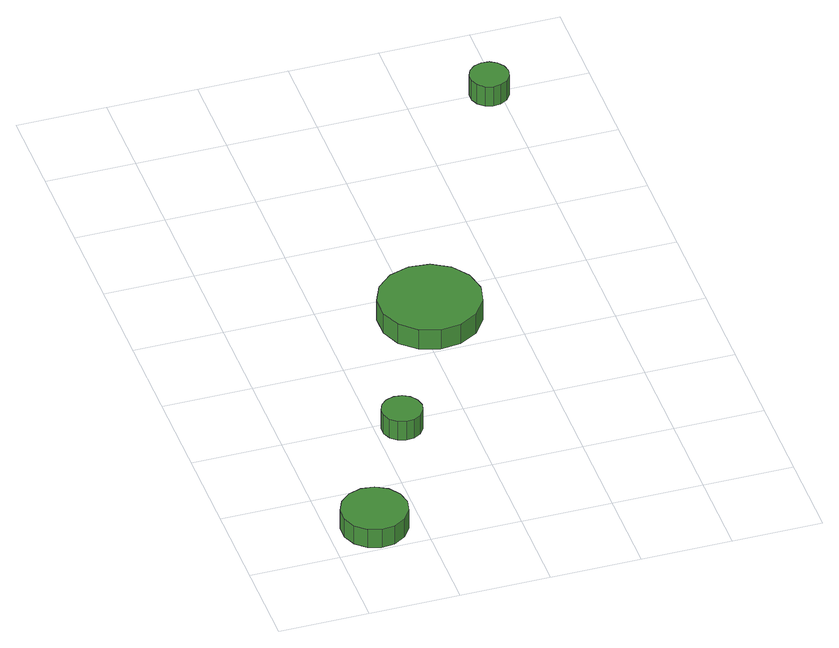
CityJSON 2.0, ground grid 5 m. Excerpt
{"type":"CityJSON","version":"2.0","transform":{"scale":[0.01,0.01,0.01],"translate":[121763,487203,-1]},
"CityObjects":{
"tree1":{"type":"SolitaryVegetationObject","attributes":{"function":"something"},"geometry":[{"type":"MultiSurface","lod":"1","boundaries":[[[0,1,2,3,4,5,6,7,8,9,10,11,12,13,14]],[[15,16,17,18,19,20,21,22,23,24,25,26,27,28,29]],[[0,29,28,1]],[[1,28,27,2]],[[2,27,26,3]],[[3,26,25,4]],[[4,25,24,5]],[[5,24,23,6]],[[6,23,22,7]],[[7,22,21,8]],[[8,21,20,9]],[[9,20,19,10]],[[10,19,18,11]],[[11,18,17,12]],[[12,17,16,13]],[[13,16,15,14]],[[14,15,29,0]]]}]},
"tree2":{"type":"SolitaryVegetationObject","attributes":{"function":"something"},"geometry":[{"type":"MultiSurface","lod":"1","boundaries":[[[30,31,32,33,34,35,36,37,38,39,40,41,42,43,44]],[[45,46,47,48,49,50,51,52,53,54,55,56,57,58,59]],[[30,59,58,31]],[[31,58,57,32]],[[32,57,56,33]],[[33,56,55,34]],[[34,55,54,35]],[[35,54,53,36]],[[36,53,52,37]],[[37,52,51,38]],[[38,51,50,39]],[[39,50,49,40]],[[40,49,48,41]],[[41,48,47,42]],[[42,47,46,43]],[[43,46,45,44]],[[44,45,59,30]]]}]},
"tree3":{"type":"SolitaryVegetationObject","attributes":{"function":"something"},"geometry":[{"type":"MultiSurface","lod":"1","boundaries":[[[60,61,62,63,64,65,66,67,68,69,70,71,72,73,74]],[[75,76,77,78,79,80,81,82,83,84,85,86,87,88,89]],[[60,89,88,61]],[[61,88,87,62]],[[62,87,86,63]],[[63,86,85,64]],[[64,85,84,65]],[[65,84,83,66]],[[66,83,82,67]],[[67,82,81,68]],[[68,81,80,69]],[[69,80,79,70]],[[70,79,78,71]],[[71,78,77,72]],[[72,77,76,73]],[[73,76,75,74]],[[74,75,89,60]]]}]},
"tree4":{"type":"SolitaryVegetationObject","attributes":{"function":"something"},"geometry":[{"type":"MultiSurface","lod":"1","boundaries":[[[90,91,92,93,94,95,96,97,98,99,100,101,102,103,104]],[[105,106,107,108,109,110,111,112,113,114,115,116,117,118,119]],[[90,119,118,91]],[[91,118,117,92]],[[92,117,116,93]],[[93,116,115,94]],[[94,115,114,95]],[[95,114,113,96]],[[96,113,112,97]],[[97,112,111,98]],[[98,111,110,99]],[[99,110,109,100]],[[100,109,108,101]],[[101,108,107,102]],[[102,107,106,103]],[[103,106,105,104]],[[104,105,119,90]]]}]}
},
"vertices":[
[433,194,169],[417,268,169],[373,329,169],[307,367,169],[232,375,169],[160,352,169],[103,301,169],[72,232,169],[72,156,169],[103,86,169],[160,36,169],[232,12,169],[307,20,169],[373,58,169],[417,120,169],[417,120,48],[373,58,48],[307,20,48],[232,12,48],[160,36,48],[103,86,48],[72,156,48],[72,232,48],[103,301,48],[160,352,48],[232,375,48],[307,367,48],[373,329,48],[417,268,48],[433,194,48],
[756,948,173],[746,993,173],[719,1031,173],[679,1054,173],[632,1059,173],[588,1044,173],[554,1013,173],[535,971,173],[535,925,173],[554,882,173],[588,851,173],[632,837,173],[679,842,173],[719,865,173],[746,902,173],[746,902,49],[719,865,49],[679,842,49],[632,837,49],[588,851,49],[554,882,49],[535,925,49],[535,971,49],[554,1013,49],[588,1044,49],[632,1059,49],[679,1054,49],[719,1031,49],[746,993,49],[756,948,49],
[1347,1779,190],[1322,1894,190],[1253,1989,190],[1152,2047,190],[1036,2059,190],[924,2023,190],[837,1945,190],[790,1838,190],[790,1721,190],[837,1614,190],[924,1536,190],[1036,1499,190],[1152,1512,190],[1253,1570,190],[1322,1665,190],[1322,1665,61],[1253,1570,61],[1152,1512,61],[1036,1499,61],[924,1536,61],[837,1614,61],[790,1721,61],[790,1838,61],[837,1945,61],[924,2023,61],[1036,2059,61],[1152,2047,61],[1253,1989,61],[1322,1894,61],[1347,1779,61],
[2042,3465,203],[2032,3508,203],[2006,3544,203],[1968,3567,203],[1923,3571,203],[1881,3557,203],[1848,3528,203],[1830,3487,203],[1830,3443,203],[1848,3402,203],[1881,3372,203],[1923,3358,203],[1968,3363,203],[2006,3385,203],[2032,3421,203],[2032,3421,74],[2006,3385,74],[1968,3363,74],[1923,3358,74],[1881,3372,74],[1848,3402,74],[1830,3443,74],[1830,3487,74],[1848,3528,74],[1881,3557,74],[1923,3571,74],[1968,3567,74],[2006,3544,74],[2032,3508,74],[2042,3465,74]
]}
